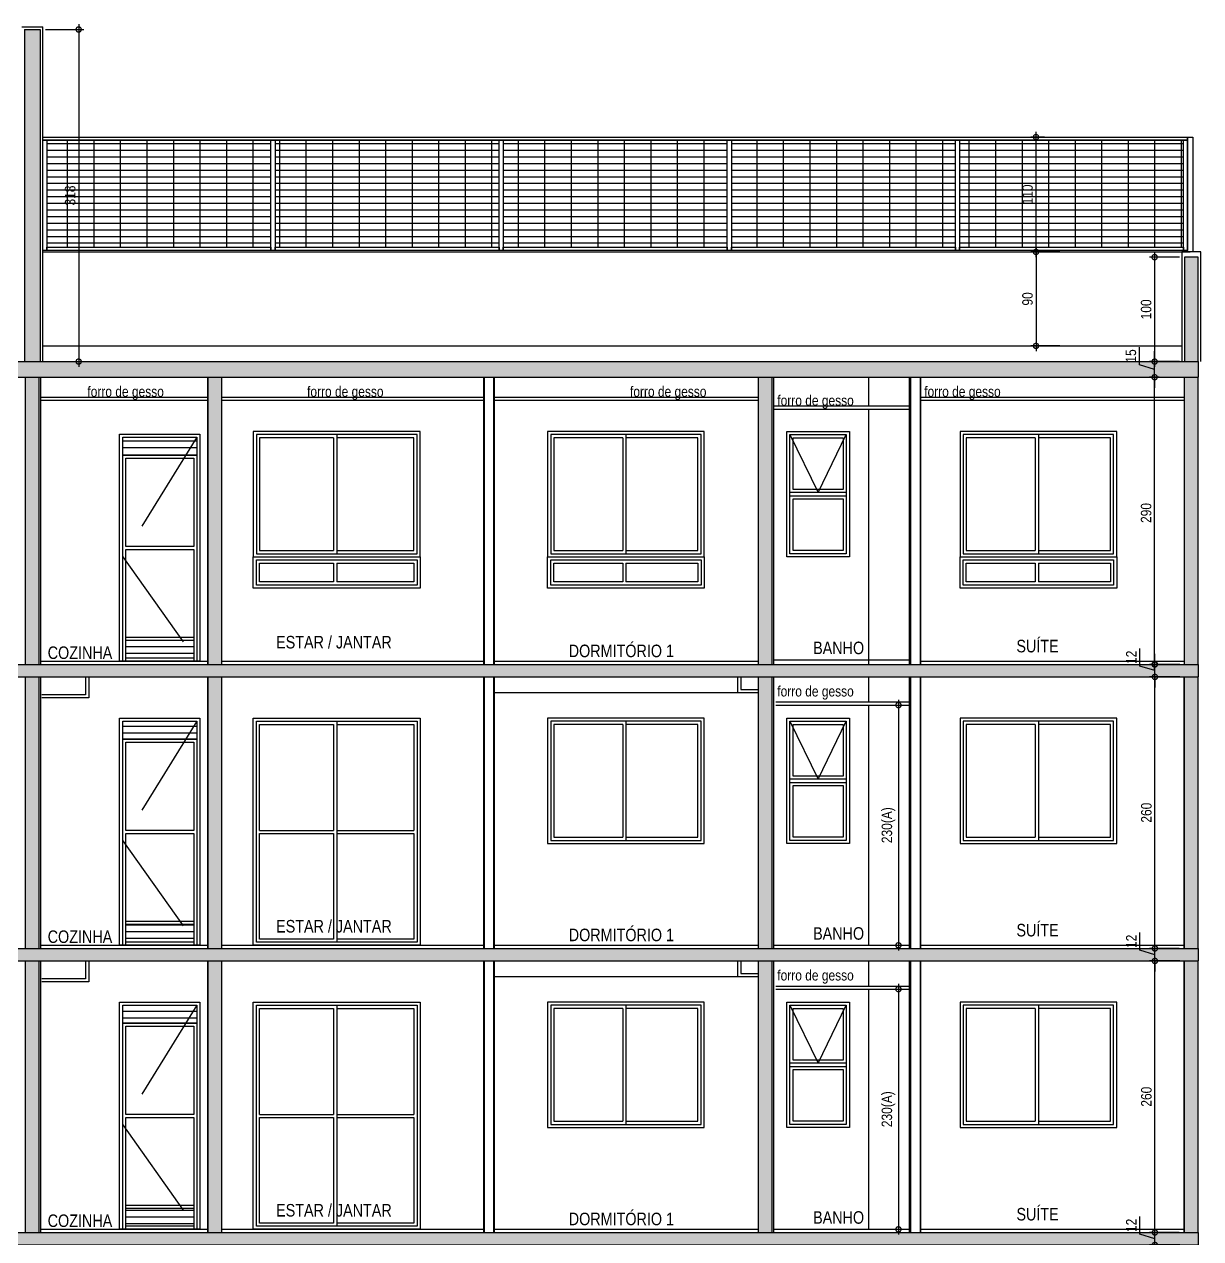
# Model space of a CAD drawing. Header units: metres. Extents: x -9086 to -7768, y 20 to 184.
# Drawn here: x -9006.71 to -8995.44, y 82.48 to 94.11 of the extents above; entities that cross this region are included whole.
import ezdxf
from ezdxf.enums import TextEntityAlignment as Align

# ---------------------------------------------------------------- set-up
doc = ezdxf.new("R2010")
doc.units = ezdxf.units.M
doc.linetypes.add('DASHEDX2', pattern=[1.5, 1, -0.5])
for name, color, linetype in [('ARQ-ALV ACAB', 4, 'Continuous'), ('ARQ-ALV OSSO', 5, 'Continuous'), ('ARQ-AUX', 7, 'Continuous'), ('ARQ-AUX1', 1, 'Continuous'), ('ARQ-CAX', 1, 'Continuous'), ('ARQ-DIM', 2, 'Continuous'), ('ARQ-DIM EMBASAM', 2, 'Continuous'), ('ARQ-EST', 2, 'Continuous'), ('ARQ-PRJ', 7, 'DASHEDX2'), ('ARQ-TXT', 2, 'Continuous'), ('ES-CORTE', 2, 'Continuous')]:
    doc.layers.add(name, color=color, linetype=linetype)
doc.styles.add('Adesa', font='ARIALN.TTF')
doc.dimstyles.new('ADESA 1-0050', dxfattribs={"dimtxt": 0.1, "dimasz": 0.1, "dimexe": 0.05, "dimexo": 0.05, "dimgap": 0.03, "dimtad": 1, "dimdec": 1, "dimlfac": 100, "dimzin": 12, "dimtxsty": 'Adesa', "dimblk": 'DOTSMALL', "dimcen": 1, "dimdle": 0.05, "dimclrd": 1, "dimclre": 1, "dimclrt": 256, "dimazin": 3, "dimtm": 1e-09, "dimtfac": 1, "dimtdec": 1, "dimtmove": 1, "dimatfit": 0, "dimldrblk": 'DOTSMALL', "dimfxl": 0.8, "dimtvp": 2, "dimtolj": 1, "dimtzin": 0, "dimarcsym": 0})

# ---------------------------------------------------------------- blocks, each defined once
blk = doc.blocks.new('V P 160x220')
at = {"layer": 'ARQ-CAX'}
for p, q in [((0.06, 1.1), (0.77, 1.1)), ((0.06, 1.07), (0.77, 1.07)), ((0.8, 1.1), (1.54, 1.1)), ((0.8, 1.07), (1.54, 1.07))]:
    blk.add_line(p, q, dxfattribs=at)
for points in [[(0, 2.175), (1.6, 2.175), (1.6, 0), (0, 0)], [(0.03, 2.145), (1.57, 2.145), (1.57, 0.03), (0.03, 0.03)]]:
    blk.add_lwpolyline(points, close=True, dxfattribs=at)
for points in [[(0.06, 1.1), (0.06, 2.115), (0.77, 2.115)], [(0.77, 2.115), (0.77, 1.1)], [(0.8, 2.145), (0.8, 0.03)], [(0.8, 2.115), (1.54, 2.115), (1.54, 1.1)], [(0.77, 0.06), (0.06, 0.06), (0.06, 1.07)], [(0.77, 1.07), (0.77, 0.06)], [(1.54, 1.07), (1.54, 0.06), (0.8, 0.06)]]:
    blk.add_lwpolyline(points, dxfattribs=at)
blk = doc.blocks.new('V J 150x120')
for points in [[(1.5, 1.2), (0, 1.2), (0, 0), (1.5, 0)], [(1.47, 1.17), (0.03, 1.17), (0.03, 0.03), (1.47, 0.03)]]:
    blk.add_lwpolyline(points, close=True)
for points in [[(0.75, 1.17), (0.75, 0.03)], [(0.72, 1.14), (0.06, 1.14), (0.06, 0.06), (0.72, 0.06)], [(0.72, 1.14), (0.72, 0.06)], [(0.75, 0.06), (1.44, 0.06), (1.44, 1.14), (0.75, 1.14)]]:
    blk.add_lwpolyline(points)
blk = doc.blocks.new('V J 80x60')
at = {"layer": 'ARQ-CAX', "flags": 128}
for points in [[(0, 1.2), (0.6, 1.2), (0.6, 0), (0, 0)], [(0.03, 1.17), (0.57, 1.17), (0.57, 0.615), (0.03, 0.615)], [(0.03, 1.17), (0.57, 1.17), (0.57, 0.03), (0.03, 0.03)], [(0.06, 1.14), (0.54, 1.14), (0.54, 0.645), (0.06, 0.645)], [(0.03, 0.585), (0.57, 0.585), (0.57, 0.03), (0.03, 0.03)], [(0.06, 0.555), (0.54, 0.555), (0.54, 0.06), (0.06, 0.06)]]:
    blk.add_lwpolyline(points, close=True, dxfattribs=at)
at = {"layer": 'ARQ-PRJ'}
blk.add_lwpolyline([(0.03, 1.17), (0.3, 0.615), (0.57, 1.17)], dxfattribs=at)
blk = doc.blocks.new('V P 80x220')
at = {"layer": 'ARQ-CAX'}
h = blk.add_hatch(dxfattribs=at)
h.set_pattern_fill('LINE', scale=0.02)
h.set_pattern_definition([(0, (0.74004, 2.16916), (0, 0.0635), [])])
h.paths.add_polyline_path([(0.74, 2.145), (0.03, 2.145), (0.03, 2), (0.74, 2)])
h.paths.add_polyline_path([(0.71, 0.2), (0.06, 0.2), (0.06, 0.03), (0.71, 0.03)])
for points in [[(0.77, 0), (0.77, 2.175), (0, 2.175), (0, 0)], [(0.74, 2.145), (0.03, 2.145), (0.03, 1.975), (0.74, 1.975)]]:
    blk.add_lwpolyline(points, close=True, dxfattribs=at)
for points in [[(0.74, 0), (0.74, 1.975), (0.03, 1.975), (0.03, 0)], [(0.71, 1.1), (0.71, 1.945), (0.06, 1.945), (0.06, 1.1)], [(0.06, 1.1), (0.71, 1.1)], [(0.06, 1.07), (0.06, 0)], [(0.71, 1.07), (0.06, 1.07)], [(0.71, 0), (0.71, 1.07)], [(0.71, 0.23), (0.06, 0.23)], [(0.06, 0.2), (0.71, 0.2)], [(0.06, 0.03), (0.71, 0.03)], [(0, 0), (0.77, 0)]]:
    blk.add_lwpolyline(points, dxfattribs=at)
at = {"layer": 'ARQ-PRJ'}
blk.add_lwpolyline([(0.03, 2.145), (0.74, 1), (0.03, 0)], dxfattribs=at)
blk = doc.blocks.new('_DotSmall')
at = {"color": 0, "linetype": 'ByBlock', "const_width": 0.5}
blk.add_lwpolyline([(-0.0625, 0, 1), (0.0625, 0, 1)], format="xyb", close=True, dxfattribs=at)
blk = doc.blocks.new('*D693')
at = {"layer": 'Defpoints', "color": 0, "transparency": 16777216}
for p in [(23.245, 2.33, 0), (23.245, 0.03, 0), (23.53, 0.03)]:
    blk.add_point(p, dxfattribs=at)
at = {"layer": 'ES-CORTE', "color": 1, "lineweight": -2, "transparency": 16777216}
for p, q in [((23.295, 2.33), (23.58, 2.33)), ((23.53, 2.38), (23.53, -0.02)), ((23.295, 0.03), (23.58, 0.03))]:
    blk.add_line(p, q, dxfattribs=at)
at = {"layer": 'ES-CORTE', "color": 1, "lineweight": -2, "transparency": 16777216, "xscale": 0.1, "yscale": 0.1, "zscale": 0.1}
for p, rotation in [((23.53, 2.33), 90), ((23.53, 0.03), 270)]:
    blk.add_blockref('_DotSmall', p, dxfattribs=dict(at, rotation=rotation))
at = {"layer": 'ES-CORTE', "transparency": 16777216, "insert": (23.434, 1.18), "char_height": 0.1, "attachment_point": 5, "rotation": 90, "style": 'Adesa'}
blk.add_mtext('\\A1;230(A)', dxfattribs=at)
blk = doc.blocks.new('*D697')
at = {"layer": 'Defpoints', "color": 0, "transparency": 16777216}
for p in [(25.986, 2.72), (26.08, 2.72, 0), (26.08, 2.6)]:
    blk.add_point(p, dxfattribs=at)
at = {"layer": 'ES-CORTE', "color": 1, "lineweight": -2, "transparency": 16777216}
for p, q in [((25.841, 2.704), (25.841, 2.873)), ((25.986, 2.72), (25.986, 2.82)), ((25.986, 2.66), (25.841, 2.704)), ((26.03, 2.72), (25.936, 2.72)), ((25.986, 2.6), (25.986, 2.72)), ((25.986, 2.6), (25.986, 2.72)), ((26.03, 2.6), (25.936, 2.6)), ((25.986, 2.6), (25.986, 2.5))]:
    blk.add_line(p, q, dxfattribs=at)
at = {"layer": 'ES-CORTE', "color": 1, "lineweight": -2, "transparency": 16777216, "xscale": 0.1, "yscale": 0.1, "zscale": 0.1}
for p, rotation in [((25.986, 2.72), 270), ((25.986, 2.6), 90)]:
    blk.add_blockref('_DotSmall', p, dxfattribs=dict(at, rotation=rotation))
at = {"layer": 'ES-CORTE', "transparency": 16777216, "insert": (25.76, 2.788), "char_height": 0.1, "attachment_point": 5, "rotation": 90, "style": 'Adesa'}
blk.add_mtext('\\A1;12', dxfattribs=at)
blk = doc.blocks.new('*D698')
at = {"layer": 'Defpoints', "color": 0, "transparency": 16777216}
for p in [(25.986, 2.6), (26.274, 2.6), (26.269, 0)]:
    blk.add_point(p, dxfattribs=at)
at = {"layer": 'ES-CORTE', "color": 1, "lineweight": -2, "transparency": 16777216}
for p, q in [((26.224, 2.6), (25.936, 2.6)), ((25.986, -0.05), (25.986, 2.65)), ((26.219, 0), (25.936, 0))]:
    blk.add_line(p, q, dxfattribs=at)
at = {"layer": 'ES-CORTE', "color": 1, "lineweight": -2, "transparency": 16777216, "xscale": 0.1, "yscale": 0.1, "zscale": 0.1}
for p, rotation in [((25.986, 2.6), 90), ((25.986, 0), 270)]:
    blk.add_blockref('_DotSmall', p, dxfattribs=dict(at, rotation=rotation))
at = {"layer": 'ES-CORTE', "transparency": 16777216, "insert": (25.905, 1.3), "char_height": 0.1, "attachment_point": 5, "rotation": 90, "style": 'Adesa'}
blk.add_mtext('\\A1;260', dxfattribs=at)
blk = doc.blocks.new('V BAND INF 150x40')
at = {"layer": 'ARQ-CAX'}
for points in [[(0, 0), (1.5, 0), (1.5, -0.3), (0, -0.3)], [(0.03, -0.03), (1.47, -0.03), (1.47, -0.27), (0.03, -0.27)]]:
    blk.add_lwpolyline(points, close=True, dxfattribs=at)
for points in [[(0.72, -0.24), (0.06, -0.24), (0.06, -0.06), (0.72, -0.06)], [(0.72, -0.06), (0.72, -0.24)], [(0.75, -0.06), (1.44, -0.06), (1.44, -0.24), (0.75, -0.24)], [(0.75, -0.06), (0.75, -0.24)]]:
    blk.add_lwpolyline(points, dxfattribs=at)
blk = doc.blocks.new('V J 160x120')
at = {"layer": 'ARQ-CAX'}
for points in [[(1.6, 1.2), (0, 1.2), (0, 0), (1.6, 0)], [(1.57, 1.17), (0.03, 1.17), (0.03, 0.03), (1.57, 0.03)]]:
    blk.add_lwpolyline(points, close=True, dxfattribs=at)
for points in [[(0.8, 1.17), (0.8, 0.03)], [(0.77, 1.14), (0.06, 1.14), (0.06, 0.06), (0.77, 0.06)], [(0.77, 1.14), (0.77, 0.06)], [(0.8, 0.06), (1.54, 0.06), (1.54, 1.14), (0.8, 1.14)]]:
    blk.add_lwpolyline(points, dxfattribs=at)
blk = doc.blocks.new('V BAND INF 160x40')
at = {"layer": 'ARQ-CAX'}
for points in [[(0, 0), (1.6, 0), (1.6, -0.3), (0, -0.3)], [(0.03, -0.03), (1.57, -0.03), (1.57, -0.27), (0.03, -0.27)]]:
    blk.add_lwpolyline(points, close=True, dxfattribs=at)
for points in [[(0.77, -0.24), (0.06, -0.24), (0.06, -0.06), (0.77, -0.06)], [(0.77, -0.06), (0.77, -0.24)], [(0.8, -0.06), (1.54, -0.06), (1.54, -0.24), (0.8, -0.24)], [(0.8, -0.06), (0.8, -0.24)]]:
    blk.add_lwpolyline(points, dxfattribs=at)
blk = doc.blocks.new('CT AA DUPL INF')
at = {"layer": 'ARQ-EST'}
h = blk.add_hatch(color=8, dxfattribs=at)
h.dxf.hatch_style = 1
h.paths.add_polyline_path([(1.705, 2.65), (5.015, 2.65), (5.015, 2.93), (1.705, 2.93)])
h.paths.add_polyline_path([(5.02, 2.93), (5.02, 3.05), (-0.15, 3.05), (-0.15, 2.9), (-31.7, 2.9), (-31.7, 2.75), (-0.02, 2.75), (-0.02, 2.93)])
h.paths.add_polyline_path([(5.02, 3.05), (5.02, 2.93), (5.02, 2.75), (26.4, 2.75), (26.4, 2.9), (5.17, 2.9), (5.17, 3.05)])
h = blk.add_hatch(color=8, dxfattribs=at)
h.dxf.hatch_style = 1
h.paths.add_polyline_path([(26.4, 2.75), (26.27, 2.75), (26.27, 0), (26.4, 0)])
h.paths.add_polyline_path([(22.32, 2.75), (22.19, 2.75), (22.19, 0), (22.32, 0)])
h.paths.add_polyline_path([(17.05, 2.75), (16.92, 2.75), (16.92, 0), (17.05, 0)])
h.paths.add_polyline_path([(15.3, 2.75), (15.17, 2.75), (15.17, 0), (15.3, 0)])
h.paths.add_polyline_path([(13.54, 2.75), (13.42, 2.75), (13.42, 0), (13.54, 0)])
h.paths.add_polyline_path([(7.81, 2.75), (7.68, 2.75), (7.68, 0), (7.81, 0)])
h.paths.add_polyline_path([(5.15, 2.75), (5.02, 2.75), (5.02, 0), (5.15, 0)])
at = {"layer": 'ARQ-ALV ACAB'}
for p, q in [((15.315, 0), (15.315, 2.75, 0)), ((16.915, 0, 0), (16.915, 2.75, 0)), ((19.56, 0, 0), (19.56, 2.75, 0)), ((19.66, 0, 0), (19.66, 2.75, 0)), ((22.335, 0, 0), (22.335, 2.75, 0)), ((23.635, 0, 0), (23.635, 2.75, 0)), ((23.745, 0, 0), (23.745, 2.75, 0)), ((15.315, 0.03, 0), (16.915, 0.03, 0)), ((17.05, 0.03, 0), (19.56, 0.03, 0)), ((19.66, 0.03, 0), (22.19, 0.03, 0)), ((22.335, 0.045, 0), (23.635, 0.045, 0)), ((23.745, 0.03, 0), (26.269, 0.03, 0))]:
    blk.add_line(p, q, dxfattribs=at)
at = {"layer": 'ARQ-ALV OSSO'}
for p, q in [((19.565, 0, 0), (19.565, 2.75, 0)), ((19.655, 0, 0), (19.655, 2.75, 0)), ((23.65, 0, 0), (23.65, 2.75, 0)), ((23.74, 0, 0), (23.74, 2.75, 0))]:
    blk.add_line(p, q, dxfattribs=at)
at = {"layer": 'ARQ-AUX1'}
for p, q in [((23.245, 2.475, 0), (23.245, 2.75, 0)), ((15.315, 2.56, 0), (16.915, 2.56, 0)), ((17.05, 2.56), (19.56, 2.56)), ((19.665, 2.56, 0), (22.19, 2.56, 0)), ((23.745, 2.56), (26.27, 2.56)), ((15.315, 2.53, 0), (16.915, 2.53, 0)), ((17.05, 2.53), (19.56, 2.53)), ((19.665, 2.53, 0), (22.19, 2.53, 0)), ((22.338, 2.475, 0), (23.635, 2.475, 0)), ((22.338, 2.445, 0), (23.635, 2.445, 0)), ((23.245, 0, 0), (23.245, 2.445, 0)), ((23.745, 2.53), (26.27, 2.53))]:
    blk.add_line(p, q, dxfattribs=at)
at = {"layer": 'ES-CORTE'}
for p, q in [((5.17, 2.9, 0), (26.4, 2.9, 0)), ((26.4, 2.9, 0), (26.4, 2.75, 0)), ((5.02, 2.75, 0), (26.4, 2.75, 0)), ((15.17, 0, 0), (15.17, 2.75, 0)), ((15.3, 0), (15.3, 2.75, 0)), ((16.92, 0, 0), (16.92, 2.75, 0)), ((17.05, 0, 0), (17.05, 2.75, 0)), ((22.19, 0, 0), (22.19, 2.75, 0)), ((22.32, 0, 0), (22.32, 2.75, 0)), ((26.27, 0, 0), (26.27, 2.75, 0)), ((26.4, 0, 0), (26.4, 2.75, 0)), ((5.015, 0, 0), (26.4, 0, 0))]:
    blk.add_line(p, q, dxfattribs=at)
at = {"layer": 'ARQ-CAX'}
for name, p in [('V J 160x120', (17.35, 1.03, 0)), ('V J 150x120', (20.17, 1.03, 0)), ('V J 80x60', (22.46, 1.03, 0)), ('V J 150x120', (24.12, 1.03, 0)), ('V BAND INF 160x40', (17.35, 1.03, 0)), ('V BAND INF 150x40', (20.17, 1.03, 0)), ('V BAND INF 150x40', (24.12, 1.03, 0))]:
    blk.add_blockref(name, p, dxfattribs=at)
at = {"layer": 'ARQ-CAX', "xscale": -1}
blk.add_blockref('V P 80x220', (16.84, 0.03, 0), dxfattribs=at)
at = {"layer": 'ARQ-TXT', "style": 'Adesa'}
for s, height, p in [('forro de gesso', 0.1, (16.128, 2.6, 0)), ('forro de gesso', 0.1, (18.232, 2.6, 0)), ('forro de gesso', 0.1, (21.325, 2.6, 0)), ('forro de gesso', 0.1, (22.736, 2.515, 0)), ('forro de gesso', 0.1, (24.143, 2.6, 0)), ('ESTAR / JANTAR', 0.12, (18.123, 0.215)), ('SUÍTE', 0.12, (24.862, 0.19)), ('COZINHA', 0.12, (15.691, 0.112)), ('DORMITÓRIO 1', 0.12, (20.876, 0.144)), ('BANHO', 0.12, (22.957, 0.158))]:
    blk.add_text(s, height=height, dxfattribs=at).set_placement(p, align=Align.MIDDLE)
blk = doc.blocks.new('v grd dupl sup 1')
at = {"transparency": 33554687}
h = blk.add_hatch(dxfattribs=at)
h.set_pattern_fill('GRATE', scale=0.08)
h.set_pattern_definition([(0, (0.04, 1.02001), (0, 0.0635), []), (90, (0.04, 1.02), (-0.254, 2e-17), [])])
h.paths.add_polyline_path([(0.04, 1.07), (0.04, 0.045), (2.185, 0.045), (2.185, 1.07)])
h.paths.add_polyline_path([(2.225, 1.07), (2.225, 0.045), (4.37, 0.045), (4.37, 1.07)])
h.paths.add_polyline_path([(4.41, 1.07), (4.41, 0.045), (6.555, 0.045), (6.555, 1.07)])
h.paths.add_polyline_path([(6.595, 1.07), (6.595, 0.045), (8.74, 0.045), (8.74, 1.07)])
h.paths.add_polyline_path([(8.78, 1.07), (8.78, 0.045), (10.925, 0.045), (10.925, 1.07)])
at = {"ltscale": 0.05}
blk.add_lwpolyline([(10.965, 1.1), (10.965, 1.07), (0, 1.07), (0, 1.1)], close=True, dxfattribs=at)
for points in [[(0, 1.07), (0.04, 1.07), (0.04, 0.015), (0, 0.015)], [(2.185, 1.07), (2.225, 1.07), (2.225, 0.015), (2.185, 0.015)], [(4.37, 1.07), (4.41, 1.07), (4.41, 0.015), (4.37, 0.015)], [(6.555, 1.07), (6.595, 1.07), (6.595, 0.015), (6.555, 0.015)], [(8.74, 1.07), (8.78, 1.07), (8.78, 0.015), (8.74, 0.015)], [(10.925, 1.07), (10.965, 1.07), (10.965, 0.015), (10.925, 0.015)], [(0.04, 0.045), (2.185, 0.045), (2.185, 0.015), (0.04, 0.015)], [(2.225, 0.045), (4.37, 0.045), (4.37, 0.015), (2.225, 0.015)], [(4.41, 0.045), (6.555, 0.045), (6.555, 0.015), (4.41, 0.015)], [(6.595, 0.045), (8.74, 0.045), (8.74, 0.015), (6.595, 0.015)], [(8.78, 0.045), (10.925, 0.045), (10.925, 0.015), (8.78, 0.015)]]:
    blk.add_lwpolyline(points, close=True)
blk.add_lwpolyline([(0.02, 1.07), (10.945, 1.07)])
blk = doc.blocks.new('CT AA DUPL SUP')
at = {"layer": 'ES-CORTE'}
h = blk.add_hatch(color=8, dxfattribs=at)
h.dxf.hatch_style = 1
h.paths.add_polyline_path([(15.31, 3.04), (15.16, 3.04), (15.16, -0.14), (15.31, -0.14)])
h = blk.add_hatch(color=8, dxfattribs=at)
h.dxf.hatch_style = 1
h.paths.add_polyline_path([(26.4, 0.86), (26.27, 0.86), (26.27, -0.14), (26.4, -0.14)])
at = {"layer": 'ARQ-ALV ACAB'}
for p, q in [((15.335, -0.14, 0), (15.335, 3.065, 0)), ((15.335, 0.01, 0), (26.245, 0.01, 0))]:
    blk.add_line(p, q, dxfattribs=at)
at = {"layer": 'ARQ-ALV ACAB', "elevation": 0}
for points in [[(15.135, 3.065), (15.335, 3.065)], [(26.425, -0.14), (26.425, 0.91), (26.245, 0.91), (26.245, -0.14)]]:
    blk.add_lwpolyline(points, dxfattribs=at)
at = {"layer": 'ARQ-ALV OSSO'}
for p, q in [((15.16, 3.04, 0), (15.16, -0.14, 0)), ((15.31, 3.04, 0), (15.31, -0.14))]:
    blk.add_line(p, q, dxfattribs=at)
at = {"layer": 'ARQ-ALV OSSO', "elevation": 0}
blk.add_lwpolyline([(15.16, 3.04), (15.31, 3.04)], dxfattribs=at)
at = {"layer": 'ARQ-AUX', "elevation": 0}
blk.add_lwpolyline([(15.335, 0.91), (26.324, 0.91)], dxfattribs=at)
at = {"layer": 'ARQ-AUX1'}
blk.add_lwpolyline([(26.3, 2.01), (26.35, 2.01), (26.35, 0.91), (26.3, 0.91)], close=True, dxfattribs=at)
at = {"layer": 'ARQ-EST'}
blk.add_lwpolyline([(26.27, -0.14), (26.4, -0.14), (26.4, 0.86), (26.27, 0.86)], close=True, dxfattribs=at)
at = {"layer": 'ARQ-AUX'}
blk.add_blockref('v grd dupl sup 1', (15.335, 0.91, 0), dxfattribs=at)
blk = doc.blocks.new('*D1515')
at = {"layer": 'Defpoints', "color": 0, "transparency": 16777216}
for p in [(-8995.881, 90.88), (-8995.594, 90.88, 0), (-8995.59, 87.98)]:
    blk.add_point(p, dxfattribs=at)
at = {"layer": 'ES-CORTE', "color": 1, "lineweight": -2, "transparency": 16777216}
for p, q in [((-8995.644, 90.88), (-8995.931, 90.88)), ((-8995.881, 87.93), (-8995.881, 90.93)), ((-8995.64, 87.98), (-8995.931, 87.98))]:
    blk.add_line(p, q, dxfattribs=at)
at = {"layer": 'ES-CORTE', "color": 1, "lineweight": -2, "transparency": 16777216, "xscale": 0.1, "yscale": 0.1, "zscale": 0.1}
for p, rotation in [((-8995.881, 90.88), 90), ((-8995.881, 87.98), 270)]:
    blk.add_blockref('_DotSmall', p, dxfattribs=dict(at, rotation=rotation))
at = {"layer": 'ES-CORTE', "transparency": 16777216, "insert": (-8995.962, 89.43), "char_height": 0.1, "attachment_point": 5, "rotation": 90, "style": 'Adesa'}
blk.add_mtext('\\A1;290', dxfattribs=at)
blk = doc.blocks.new('*D1516')
at = {"layer": 'Defpoints', "color": 0, "transparency": 16777216}
for p in [(-8995.881, 90.88), (-8995.761, 90.88, 0), (-8995.786, 90.73, 0)]:
    blk.add_point(p, dxfattribs=at)
at = {"layer": 'ES-CORTE', "color": 1, "lineweight": -2, "transparency": 16777216}
for p, q in [((-8996.027, 90.849), (-8996.027, 91.019)), ((-8995.881, 90.88), (-8995.881, 90.98)), ((-8995.881, 90.805), (-8996.027, 90.849)), ((-8995.811, 90.88), (-8995.931, 90.88)), ((-8995.881, 90.73), (-8995.881, 90.88)), ((-8995.881, 90.73), (-8995.881, 90.88)), ((-8995.836, 90.73), (-8995.931, 90.73)), ((-8995.881, 90.73), (-8995.881, 90.63))]:
    blk.add_line(p, q, dxfattribs=at)
at = {"layer": 'ES-CORTE', "color": 1, "lineweight": -2, "transparency": 16777216, "xscale": 0.1, "yscale": 0.1, "zscale": 0.1}
for p, rotation in [((-8995.881, 90.88), 270), ((-8995.881, 90.73), 90)]:
    blk.add_blockref('_DotSmall', p, dxfattribs=dict(at, rotation=rotation))
at = {"layer": 'ES-CORTE', "transparency": 16777216, "insert": (-8996.108, 90.934), "char_height": 0.1, "attachment_point": 5, "rotation": 90, "style": 'Adesa'}
blk.add_mtext('\\A1;15', dxfattribs=at)
blk = doc.blocks.new('*D1517')
at = {"layer": 'ARQ-DIM', "color": 1, "lineweight": -2, "transparency": 16777216}
for p, q in [((-8995.644, 91.88), (-8995.931, 91.88)), ((-8995.881, 91.93), (-8995.881, 90.83)), ((-8995.644, 90.88), (-8995.931, 90.88))]:
    blk.add_line(p, q, dxfattribs=at)
at = {"layer": 'Defpoints', "color": 0, "transparency": 16777216}
for p in [(-8995.594, 91.88, 0), (-8995.881, 90.88), (-8995.594, 90.88, 0)]:
    blk.add_point(p, dxfattribs=at)
at = {"layer": 'ARQ-DIM', "color": 1, "lineweight": -2, "transparency": 16777216, "xscale": 0.1, "yscale": 0.1, "zscale": 0.1}
for p, rotation in [((-8995.881, 91.88), 90), ((-8995.881, 90.88), 270)]:
    blk.add_blockref('_DotSmall', p, dxfattribs=dict(at, rotation=rotation))
at = {"layer": 'ARQ-DIM', "transparency": 16777216, "insert": (-8995.962, 91.38), "char_height": 0.1, "attachment_point": 5, "rotation": 90, "style": 'Adesa'}
blk.add_mtext('\\A1;100', dxfattribs=at)
blk = doc.blocks.new('*D1518')
at = {"layer": 'ARQ-DIM', "color": 1, "lineweight": -2, "transparency": 16777216}
for p, q in [((-8996.788, 91.93), (-8997.067, 91.93)), ((-8997.017, 91.98), (-8997.017, 90.98)), ((-8996.788, 91.03), (-8997.067, 91.03))]:
    blk.add_line(p, q, dxfattribs=at)
at = {"layer": 'Defpoints', "color": 0, "transparency": 16777216}
for p in [(-8996.738, 91.93, 0), (-8997.017, 91.03), (-8996.738, 91.03, 0)]:
    blk.add_point(p, dxfattribs=at)
at = {"layer": 'ARQ-DIM', "color": 1, "lineweight": -2, "transparency": 16777216, "xscale": 0.1, "yscale": 0.1, "zscale": 0.1}
for p, rotation in [((-8997.017, 91.93), 90), ((-8997.017, 91.03), 270)]:
    blk.add_blockref('_DotSmall', p, dxfattribs=dict(at, rotation=rotation))
at = {"layer": 'ARQ-DIM', "transparency": 16777216, "insert": (-8997.098, 91.48), "char_height": 0.1, "attachment_point": 5, "rotation": 90, "style": 'Adesa'}
blk.add_mtext('\\A1;90', dxfattribs=at)
blk = doc.blocks.new('*D1519')
at = {"layer": 'ARQ-DIM', "color": 1, "lineweight": -2, "transparency": 16777216}
for p, q in [((-8997.017, 91.88), (-8997.017, 93.08)), ((-8996.936, 93.03), (-8997.067, 93.03)), ((-8996.936, 91.93), (-8997.067, 91.93))]:
    blk.add_line(p, q, dxfattribs=at)
at = {"layer": 'Defpoints', "color": 0, "transparency": 16777216}
for p in [(-8997.017, 93.03), (-8996.886, 93.03, 0), (-8996.886, 91.93, 0)]:
    blk.add_point(p, dxfattribs=at)
at = {"layer": 'ARQ-DIM', "color": 1, "lineweight": -2, "transparency": 16777216, "xscale": 0.1, "yscale": 0.1, "zscale": 0.1}
for p, rotation in [((-8997.017, 93.03), 90), ((-8997.017, 91.93), 270)]:
    blk.add_blockref('_DotSmall', p, dxfattribs=dict(at, rotation=rotation))
at = {"layer": 'ARQ-DIM', "transparency": 16777216, "insert": (-8997.098, 92.48), "char_height": 0.1, "attachment_point": 5, "rotation": 90, "style": 'Adesa'}
blk.add_mtext('\\A1;110', dxfattribs=at)
blk = doc.blocks.new('*D1574')
at = {"layer": 'ARQ-DIM', "color": 1, "lineweight": -2, "transparency": 16777216}
for p, q in [((-9006.186, 94.11), (-9006.186, 90.83)), ((-9006.504, 94.06), (-9006.136, 94.06)), ((-9006.579, 90.88), (-9006.136, 90.88))]:
    blk.add_line(p, q, dxfattribs=at)
at = {"layer": 'Defpoints', "color": 0, "transparency": 16777216}
for p in [(-9006.554, 94.06, 0), (-9006.629, 90.88, 0), (-9006.186, 90.88)]:
    blk.add_point(p, dxfattribs=at)
at = {"layer": 'ARQ-DIM', "color": 1, "lineweight": -2, "transparency": 16777216, "xscale": 0.1, "yscale": 0.1, "zscale": 0.1}
for p, rotation in [((-9006.186, 94.06), 90), ((-9006.186, 90.88), 270)]:
    blk.add_blockref('_DotSmall', p, dxfattribs=dict(at, rotation=rotation))
at = {"layer": 'ARQ-DIM', "transparency": 16777216, "insert": (-9006.267, 92.47), "char_height": 0.1, "attachment_point": 5, "rotation": 90, "style": 'Adesa'}
blk.add_mtext('\\A1;318', dxfattribs=at)
blk = doc.blocks.new('CT AA TIPO')
at = {"layer": 'ARQ-EST'}
h = blk.add_hatch(color=8, dxfattribs=at)
h.dxf.hatch_style = 1
h.paths.add_polyline_path([(26.3999, 2.72), (5.02, 2.72), (5.02, 2.6), (26.3999, 2.6)])
h = blk.add_hatch(color=8, dxfattribs=at)
h.dxf.hatch_style = 1
h.paths.add_polyline_path([(5.1499, 2.6), (5.02, 2.6), (5.02, 0), (5.1499, 0)])
h.paths.add_polyline_path([(7.8099, 2.6), (7.68, 2.6), (7.68, 0), (7.8099, 0)])
h.paths.add_polyline_path([(13.54, 2.6), (13.41, 2.6), (13.41, 0), (13.54, 0)])
h.paths.add_polyline_path([(15.2999, 2.6), (15.1699, 2.6), (15.1699, 0), (15.2999, 0)])
h.paths.add_polyline_path([(17.05, 2.6), (16.92, 2.6), (16.92, 0), (17.05, 0)])
h.paths.add_polyline_path([(22.3199, 2.6), (22.19, 2.6), (22.19, 0), (22.3199, 0)])
h.paths.add_polyline_path([(26.3999, 2.6), (26.2699, 2.6), (26.2699, 0), (26.3999, 0)])
at = {"layer": 'ARQ-ALV ACAB'}
for p, q in [((15.3149, 0, 0), (15.3149, 2.6, 0)), ((16.915, 0, 0), (16.915, 2.6, 0)), ((19.56, 0, 0), (19.56, 2.6, 0)), ((19.66, 0, 0), (19.66, 2.6, 0)), ((22.3349, 0, 0), (22.3349, 2.6, 0)), ((23.635, 0, 0), (23.635, 2.6, 0)), ((23.745, 0, 0), (23.745, 2.6, 0)), ((26.2649, 0, 0), (26.2649, 2.6, 0)), ((15.3149, 0.03, 0), (16.915, 0.03, 0)), ((17.05, 0.03, 0), (19.56, 0.03, 0)), ((19.66, 0.03, 0), (22.1899, 0.03, 0)), ((22.3349, 0.03, 0), (23.635, 0.03, 0)), ((23.745, 0.03, 0), (26.2649, 0.03, 0))]:
    blk.add_line(p, q, dxfattribs=at)
at = {"layer": 'ARQ-ALV OSSO'}
for p, q in [((19.565, 0, 0), (19.565, 2.6, 0)), ((19.655, 0, 0), (19.655, 2.6, 0)), ((23.65, 0, 0), (23.65, 2.6, 0)), ((23.74, 0, 0), (23.74, 2.6, 0))]:
    blk.add_line(p, q, dxfattribs=at)
at = {"layer": 'ARQ-AUX1'}
for p, q in [((23.245, 2.36, 0), (23.245, 2.6, 0)), ((19.66, 2.45, 0), (22.19, 2.45, 0)), ((22.355, 2.36, 0), (23.635, 2.36, 0)), ((22.355, 2.33, 0), (23.635, 2.33, 0)), ((23.245, 0.03, 0), (23.245, 2.33, 0))]:
    blk.add_line(p, q, dxfattribs=at)
at = {"layer": 'ARQ-AUX1', "elevation": 0}
for points in [[(15.775, 2.6), (15.775, 2.4), (15.325, 2.4)], [(15.745, 2.6), (15.745, 2.43), (15.325, 2.43)], [(21.99, 2.6), (21.99, 2.45), (22.19, 2.45)], [(22.02, 2.6), (22.02, 2.48), (22.19, 2.48)]]:
    blk.add_lwpolyline(points, dxfattribs=at)
at = {"layer": 'ES-CORTE'}
for p, q in [((5.02, 2.72, 0), (26.3999, 2.72, 0)), ((26.3999, 2.72, 0), (26.3999, 2.6, 0)), ((5.02, 2.6, 0), (26.3999, 2.6, 0)), ((15.1699, 0, 0), (15.1699, 2.6, 0)), ((15.2999, 0, 0), (15.2999, 2.6, 0)), ((16.92, 0, 0), (16.92, 2.6, 0)), ((17.05, 0, 0), (17.05, 2.6, 0)), ((22.19, 0, 0), (22.19, 2.6, 0)), ((22.3199, 0, 0), (22.3199, 2.6, 0)), ((26.2699, 0, 0), (26.2699, 2.6, 0)), ((26.3999, 0, 0), (26.3999, 2.6, 0)), ((5.015, 0, 0), (26.3999, 0, 0))]:
    blk.add_line(p, q, dxfattribs=at)
at = {"layer": 'ARQ-CAX', "xscale": -1}
blk.add_blockref('V P 80x220', (16.84, 0.0301, 0), dxfattribs=at)
at = {"layer": 'ARQ-CAX'}
for name, p in [('V P 160x220', (17.35, 0.03, 0)), ('V J 150x120', (20.17, 1.005, 0)), ('V J 80x60', (22.46, 1.005, 0)), ('V J 150x120', (24.12, 1.005, 0))]:
    blk.add_blockref(name, p, dxfattribs=at)
at = {"layer": 'ARQ-TXT', "style": 'Adesa'}
for s, height, p in [('forro de gesso', 0.1, (22.7358, 2.4504, 0)), ('ESTAR / JANTAR', 0.12, (18.123, 0.2147)), ('SUÍTE', 0.12, (24.8624, 0.1896)), ('COZINHA', 0.12, (15.6908, 0.1123)), ('DORMITÓRIO 1', 0.12, (20.8764, 0.1441)), ('BANHO', 0.12, (22.9567, 0.1435))]:
    blk.add_text(s, height=height, dxfattribs=at).set_placement(p, align=Align.MIDDLE)
at = {"layer": 'ES-CORTE', "color": 8}
for base, p1, p2, picture, middle in [((25.9859, 2.72, 0), (26.0802, 2.6, 0), (26.0802, 2.72, 0), '*D697', (25.7605, 2.7336, 0)), ((25.9859, 2.6, 0), (26.2694, 0, 0), (26.2744, 2.6, 0), '*D698', (25.9048, 1.3, 0))]:
    dim = blk.add_linear_dim(base=base, p1=p1, p2=p2, angle=90, dimstyle='ADESA 1-0050', dxfattribs=at)
    dim.commit()
    dim.dimension.update_dxf_attribs({"geometry": picture, "text_midpoint": middle})
dim = blk.add_linear_dim(base=(23.53, 0.03, 0), p1=(23.245, 2.33, 0), p2=(23.245, 0.03, 0), angle=90, text='<>(A)', dimstyle='ADESA 1-0050', dxfattribs=at)
dim.commit()
dim.dimension.update_dxf_attribs({"geometry": '*D693', "text_midpoint": (23.4344, 1.18, 0)})
blk = doc.blocks.new('CTE ELEV')
at = {"layer": 'ARQ-AUX'}
blk.add_blockref('CT AA DUPL SUP', (-9021.8644, 91.02, 0), dxfattribs=at)
at = {"layer": 'ARQ-AUX1'}
for name, p in [('CT AA DUPL INF', (-9021.8644, 87.98, 0)), ('CT AA TIPO', (-9021.8644, 85.26, 0)), ('CT AA TIPO', (-9021.8644, 82.54, 0)), ('CT AA TIPO', (-9021.8644, 79.82, 0))]:
    blk.add_blockref(name, p, dxfattribs=at)
at = {"layer": 'ARQ-DIM', "color": 8}
for base, p1, p2, picture, middle in [((-9006.1857, 90.88, 0), (-9006.5545, 94.06, -0.0001), (-9006.6294, 90.88, 0), '*D1574', (-9006.2668, 92.47, 0)), ((-8997.0167, 93.03, 0), (-8996.8864, 91.93, 0), (-8996.8864, 93.03, 0), '*D1519', (-8997.0978, 92.48, 0)), ((-8997.0167, 91.03, 0), (-8996.7379, 91.93, 0), (-8996.7379, 91.03, 0.0001), '*D1518', (-8997.0978, 91.48, 0)), ((-8995.8813, 90.88, 0), (-8995.5944, 91.88, 0), (-8995.5944, 90.88, 0), '*D1517', (-8995.9624, 91.38, 0))]:
    dim = blk.add_linear_dim(base=base, p1=p1, p2=p2, angle=90, dimstyle='ADESA 1-0050', dxfattribs=at)
    dim.commit()
    dim.dimension.update_dxf_attribs({"geometry": picture, "text_midpoint": middle})
at = {"layer": 'ES-CORTE', "color": 8}
for p1, p2, picture, middle in [((-8995.7856, 90.73, 0), (-8995.7615, 90.88, 0), '*D1516', (-8996.1085, 90.8788, 0)), ((-8995.5899, 87.98, 0), (-8995.5944, 90.88, 0), '*D1515', (-8995.9624, 89.43, 0))]:
    dim = blk.add_linear_dim(base=(-8995.8813, 90.88, 0), p1=p1, p2=p2, angle=90, dimstyle='ADESA 1-0050', dxfattribs=at)
    dim.commit()
    dim.dimension.update_dxf_attribs({"geometry": picture, "text_midpoint": middle})

msp = doc.modelspace()

# ---------------------------------------------------------------- block references
at = {"layer": 'ARQ-DIM EMBASAM'}
msp.add_blockref('CTE ELEV', (0, 0), dxfattribs=at)

doc.saveas('drawing.dxf')
